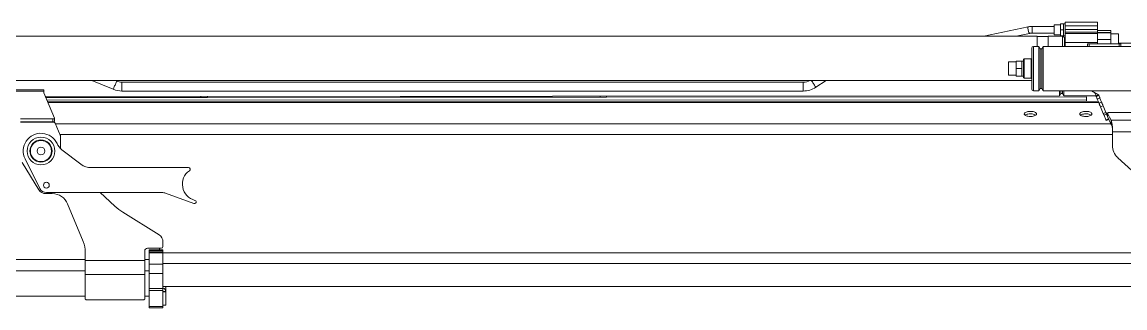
# Model space of a CAD drawing. Header units: millimetres. Extents: x 157 to 416, y 629 to 713.
# Drawn here: x 246.73 to 286.5, y 700.76 to 711.08 of the extents above; entities that cross this region are included whole.
import ezdxf

# ---------------------------------------------------------------- set-up
doc = ezdxf.new("R2010")
doc.units = ezdxf.units.MM

msp = doc.modelspace()

# ---------------------------------------------------------------- linework, layer by layer
at = {"color": 7, "linetype": 'Continuous', "lineweight": 15}
for p, q in [((283.01, 710.906), (281.41, 710.57)), ((283.952, 710.921), (283.152, 710.921)), ((284.172, 710.981), (283.952, 710.981)), ((284.292, 711.021), (284.172, 711.021)), ((284.172, 711.021), (284.172, 710.801)), ((284.292, 710.801), (284.172, 710.801)), ((284.172, 710.801), (284.172, 710.581)), ((284.352, 711.021), (284.292, 711.021)), ((284.292, 711.021), (284.292, 710.911)), ((284.292, 710.911), (284.292, 710.801)), ((284.292, 710.801), (284.292, 710.691)), ((285.512, 711.081), (284.352, 711.081)), ((284.352, 711.081), (284.352, 710.941)), ((284.352, 710.941), (285.512, 710.941)), ((284.352, 710.815), (284.352, 710.941)), ((284.352, 710.815), (285.512, 710.815)), ((284.352, 710.72), (284.352, 710.815)), ((285.512, 710.72), (284.352, 710.72)), ((284.352, 710.662), (284.352, 710.72)), ((285.512, 710.941), (285.512, 710.815)), ((285.512, 710.815), (285.512, 710.77)), ((285.992, 710.77), (285.512, 710.77)), ((285.512, 710.704), (285.512, 710.77)), ((285.992, 710.77), (285.992, 710.704)), ((283.332, 710.57), (243.818, 710.572)), ((282.578, 710.57), (283.059, 710.671)), ((283.152, 710.681), (283.952, 710.681)), ((283.732, 710.565), (283.332, 710.565)), ((284.25, 710.57), (283.732, 710.57)), ((283.952, 710.621), (284.172, 710.621)), ((284.292, 710.581), (284.172, 710.581)), ((284.322, 710.52), (284.25, 710.57)), ((284.292, 710.691), (284.292, 710.581)), ((284.292, 710.581), (284.352, 710.581)), ((284.352, 710.52), (284.322, 710.52)), ((285.512, 710.662), (284.352, 710.662)), ((284.352, 710.341), (285.512, 710.341)), ((285.992, 710.704), (285.512, 710.704)), ((285.512, 710.704), (285.512, 710.69)), ((285.992, 710.69), (285.512, 710.69)), ((285.992, 710.45), (285.512, 710.45)), ((285.512, 710.45), (285.512, 710.299)), ((285.992, 710.704), (285.992, 710.69)), ((286.272, 710.652), (285.992, 710.652)), ((285.992, 710.45), (285.992, 710.299)), ((283.396, 710.2), (283.202, 710.2)), ((283.442, 710.12), (283.396, 710.2)), ((283.502, 710.12), (283.442, 710.12)), ((283.548, 710.2), (283.502, 710.12)), ((324.062, 710.198), (283.548, 710.2)), ((285.152, 710.299), (285.152, 710.2)), ((285.152, 710.299), (285.212, 710.299)), ((285.212, 710.299), (286.292, 710.299)), ((322.414, 710.319), (286.272, 710.32)), ((286.292, 710.299), (286.352, 710.299)), ((286.352, 710.299), (286.352, 710.2)), ((282.582, 709.64), (282.302, 709.64)), ((282.782, 709.67), (282.582, 709.67)), ((282.582, 709.67), (282.582, 709.4)), ((282.842, 709.67), (282.782, 709.67)), ((282.782, 709.67), (282.782, 709.535)), ((282.782, 709.535), (282.782, 709.4)), ((282.862, 709.75), (282.842, 709.73)), ((283.126, 709.75), (282.862, 709.75)), ((282.302, 709.16), (282.582, 709.16)), ((282.782, 709.4), (282.582, 709.4)), ((282.582, 709.4), (282.582, 709.13)), ((282.782, 709.13), (282.582, 709.13)), ((282.782, 709.4), (282.782, 709.265)), ((282.782, 709.265), (282.782, 709.13)), ((282.782, 709.13), (282.842, 709.13)), ((243.818, 708.972), (283.142, 708.97)), ((249.252, 708.972), (250.019, 708.654)), ((250.142, 708.95), (250.089, 708.972)), ((274.904, 708.911), (250.333, 708.912)), ((275.355, 708.726), (275.726, 708.971)), ((282.842, 709.07), (282.862, 709.05)), ((282.862, 709.05), (283.126, 709.05)), ((247.512, 708.638), (246.312, 708.638)), ((247.512, 708.589), (246.312, 708.589)), ((247.512, 708.589), (247.512, 708.556)), ((247.899, 707.613), (247.518, 708.527)), ((247.572, 708.398), (284.146, 708.417)), ((253.172, 708.361), (247.588, 708.358)), ((250.333, 708.592), (274.904, 708.591)), ((253.412, 708.361), (253.172, 708.361)), ((260.372, 708.365), (253.412, 708.361)), ((260.612, 708.365), (260.372, 708.365)), ((267.572, 708.369), (260.612, 708.365)), ((267.812, 708.369), (267.572, 708.369)), ((285.112, 708.378), (267.812, 708.369)), ((283.202, 708.6), (283.396, 708.6)), ((283.396, 708.6), (283.442, 708.68)), ((283.442, 708.68), (283.502, 708.68)), ((283.502, 708.68), (283.548, 708.6)), ((283.548, 708.6), (319.272, 708.599)), ((284.146, 708.417), (284.192, 708.497)), ((284.192, 708.6), (284.192, 708.497)), ((284.192, 708.497), (284.252, 708.497)), ((284.252, 708.497), (284.298, 708.417)), ((284.298, 708.417), (285.457, 708.418)), ((285.308, 708.594), (285.012, 708.593)), ((285.297, 708.6), (285.529, 708.466)), ((285.415, 708.52), (285.46, 708.412)), ((285.56, 708.43), (285.468, 708.392)), ((285.599, 708.338), (285.506, 708.299)), ((285.554, 708.437), (285.558, 708.429)), ((285.599, 708.338), (285.66, 708.19)), ((247.646, 708.221), (285.539, 708.219)), ((285.112, 708.278), (285.112, 708.219)), ((285.506, 708.299), (285.568, 708.151)), ((285.66, 708.19), (285.568, 708.151)), ((285.713, 708.062), (285.62, 708.024)), ((285.62, 708.024), (285.722, 707.779)), ((285.713, 708.062), (285.814, 707.817)), ((247.84, 707.583), (246.672, 707.583)), ((247.84, 707.583), (247.84, 707.474)), ((247.9, 707.499), (247.9, 707.608)), ((285.814, 707.817), (285.722, 707.779)), ((285.84, 707.754), (285.748, 707.716)), ((285.748, 707.716), (285.815, 707.553)), ((285.908, 707.591), (285.815, 707.553)), ((285.828, 707.522), (285.92, 707.561)), ((285.84, 707.754), (285.908, 707.591)), ((285.863, 707.789), (285.875, 707.789)), ((285.875, 707.79), (285.875, 707.671)), ((285.876, 707.784), (286.002, 707.534)), ((285.917, 707.559), (286.002, 707.389)), ((287.1, 707.815), (285.935, 707.815)), ((247.84, 707.474), (246.672, 707.474)), ((247.872, 707.466), (246.672, 707.466)), ((247.795, 707.466), (247.791, 707.474)), ((248.107, 706.994), (247.927, 707.429)), ((287.433, 707.534), (286.002, 707.534)), ((286.002, 707.534), (286.002, 707.389)), ((286.047, 707.355), (286.052, 707.309)), ((248.112, 706.526), (248.112, 706.971)), ((286.052, 707.118), (286.052, 706.629)), ((287.598, 707.117), (286.052, 707.118)), ((248.17, 706.474), (248.853, 705.95)), ((247.33, 705.031), (246.73, 706.007)), ((247.37, 705.073), (246.839, 706.141)), ((286.246, 706.186), (288.041, 704.542)), ((249.219, 705.826), (252.732, 705.826)), ((247.819, 704.888), (247.586, 704.888)), ((251.77, 704.926), (247.607, 704.926)), ((250.075, 704.437), (249.541, 704.926)), ((252.93, 704.53), (251.907, 704.902)), ((248.373, 704.518), (248.935, 703.16)), ((250.369, 704.214), (251.67, 703.404)), ((249.012, 702.777), (249.012, 702.481)), ((251.152, 702.816), (251.152, 702.481)), ((251.752, 702.916), (251.252, 702.916)), ((251.812, 702.863), (251.312, 702.863)), ((251.312, 702.841), (251.312, 702.863)), ((251.312, 702.841), (251.812, 702.841)), ((251.312, 702.794), (251.312, 702.841)), ((251.312, 702.794), (251.812, 702.794)), ((251.312, 702.755), (251.312, 702.794)), ((251.692, 702.863), (251.692, 702.916)), ((251.812, 702.976), (251.812, 703.149)), ((251.812, 702.841), (251.812, 702.863)), ((251.812, 702.794), (251.812, 702.841)), ((249.012, 702.481), (251.152, 702.481)), ((251.312, 702.755), (251.812, 702.755)), ((251.312, 702.345), (251.312, 702.755)), ((251.812, 702.345), (251.812, 702.755)), ((249.012, 701.974), (251.152, 701.974)), ((249.012, 701.974), (249.012, 701.08)), ((251.152, 701.974), (251.152, 701.08)), ((251.312, 702.345), (251.812, 702.345)), ((251.312, 702.011), (251.812, 702.011)), ((251.312, 701.461), (251.312, 702.011)), ((251.812, 701.461), (251.812, 702.011)), ((249.012, 701.189), (241.512, 701.19)), ((251.312, 701.189), (251.152, 701.189)), ((251.312, 701.461), (251.812, 701.461)), ((251.312, 701.391), (251.812, 701.391)), ((251.312, 700.819), (251.312, 701.391)), ((289.912, 701.536), (251.812, 701.538)), ((251.812, 700.819), (251.812, 701.391)), ((251.912, 701.354), (251.812, 701.354)), ((251.912, 701.348), (251.812, 701.348)), ((251.912, 701.507), (251.912, 701.538)), ((251.912, 701.507), (251.912, 701.488)), ((251.912, 701.354), (251.912, 701.488)), ((251.912, 701.354), (251.912, 701.348)), ((251.912, 701.348), (251.912, 700.866)), ((249.072, 701.055), (251.092, 701.055)), ((251.312, 700.819), (251.812, 700.819)), ((251.912, 700.866), (251.812, 700.866)), ((251.812, 700.763), (251.812, 700.819)), ((251.312, 700.763), (251.812, 700.763))]:
    msp.add_line(p, q, dxfattribs=at)
at = {"color": 8, "linetype": 'Continuous', "lineweight": 15}
for p, q in [((283.152, 710.681), (283.152, 710.801)), ((285.212, 710.299), (285.212, 710.2)), ((286.292, 710.299), (286.292, 710.2)), ((250.333, 708.912), (250.333, 708.907)), ((274.904, 708.911), (274.904, 708.906)), ((285.012, 708.593), (285.012, 708.6)), ((285.427, 708.525), (285.415, 708.52)), ((285.548, 708.448), (285.46, 708.412)), ((285.112, 708.278), (247.63, 708.258)), ((247.662, 708.181), (285.556, 708.18)), ((285.876, 707.784), (285.876, 707.668)), ((247.936, 707.409), (285.993, 707.407)), ((286.047, 707.314), (286.047, 707.355)), ((248.093, 707.028), (286.052, 707.026)), ((249.012, 702.507), (223.905, 702.508)), ((251.312, 702.507), (251.152, 702.507)), ((289.912, 702.75), (251.812, 702.752)), ((289.912, 702.37), (251.812, 702.371)), ((249.012, 702.108), (241.512, 702.109)), ((251.312, 702.108), (251.152, 702.108)), ((251.912, 701.507), (251.91, 701.507))]:
    msp.add_line(p, q, dxfattribs=at)
at = {"color": 8, "linetype": 'Continuous', "lineweight": 15, "flags": 128}
for points in [[(283.012, 710.787), (283.006, 710.816), (283.003, 710.843), (283.001, 710.868), (283.002, 710.887), (283.004, 710.9), (283.009, 710.906), (283.01, 710.906)], [(283.059, 710.671), (283.057, 710.671), (283.05, 710.676), (283.043, 710.688), (283.034, 710.707), (283.026, 710.73), (283.018, 710.757), (283.012, 710.787)], [(283.152, 710.801), (283.152, 710.831), (283.152, 710.859), (283.152, 710.883), (283.152, 710.902), (283.152, 710.915), (283.152, 710.921), (283.152, 710.921)], [(283.202, 710.2), (283.202, 710.198), (283.202, 710.189), (283.202, 710.174), (283.202, 710.151), (283.202, 710.122), (283.202, 710.087), (283.202, 710.045), (283.202, 709.998), (283.202, 709.946), (283.202, 709.888), (283.202, 709.827), (283.202, 709.762), (283.202, 709.693), (283.202, 709.622), (283.202, 709.549), (283.202, 709.475), (283.202, 709.4)], [(283.126, 709.75), (283.126, 709.747), (283.126, 709.736), (283.126, 709.719), (283.126, 709.695), (283.126, 709.665), (283.126, 709.629), (283.126, 709.589), (283.126, 709.546), (283.126, 709.499), (283.126, 709.45), (283.126, 709.4)], [(283.126, 709.4), (283.126, 709.35), (283.126, 709.302), (283.126, 709.255), (283.126, 709.211), (283.126, 709.171), (283.126, 709.136), (283.126, 709.106), (283.126, 709.082), (283.126, 709.064), (283.126, 709.054), (283.126, 709.05)], [(283.202, 709.4), (283.202, 709.325), (283.202, 709.251), (283.202, 709.178), (283.202, 709.107), (283.202, 709.039), (283.202, 708.973), (283.202, 708.912), (283.202, 708.855), (283.202, 708.802), (283.202, 708.755), (283.202, 708.714), (283.202, 708.678), (283.202, 708.649), (283.202, 708.627), (283.202, 708.611), (283.202, 708.602), (283.202, 708.6)], [(250.14, 708.945), (250.135, 708.934), (250.128, 708.917), (250.119, 708.894), (250.107, 708.867), (250.095, 708.837), (250.082, 708.805), (250.069, 708.773), (250.056, 708.743), (250.045, 708.715), (250.035, 708.691), (250.027, 708.673), (250.022, 708.66), (250.02, 708.655), (250.019, 708.654)], [(250.142, 708.95), (250.142, 708.95), (250.14, 708.945)], [(250.333, 708.907), (250.333, 708.895), (250.333, 708.876), (250.333, 708.851), (250.333, 708.822), (250.333, 708.789), (250.333, 708.755), (250.333, 708.721), (250.333, 708.688), (250.333, 708.658), (250.333, 708.632), (250.333, 708.612), (250.333, 708.598), (250.333, 708.592), (250.333, 708.592)], [(274.904, 708.906), (274.904, 708.894), (274.904, 708.875), (274.904, 708.85), (274.904, 708.821), (274.904, 708.788), (274.904, 708.754), (274.904, 708.72), (274.904, 708.687), (274.904, 708.656), (274.904, 708.631), (274.904, 708.611), (274.904, 708.597), (274.904, 708.591), (274.904, 708.591)], [(275.194, 708.971), (275.199, 708.963), (275.212, 708.943), (275.229, 708.918), (275.247, 708.891), (275.265, 708.863), (275.284, 708.834), (275.303, 708.806), (275.319, 708.781), (275.333, 708.76), (275.344, 708.743), (275.352, 708.732), (275.355, 708.727), (275.355, 708.726)]]:
    msp.add_lwpolyline(points, dxfattribs=at)
at = {"color": 7, "linetype": 'Continuous', "lineweight": 15, "flags": 128}
for points in [[(283.952, 710.621), (283.952, 710.625), (283.952, 710.636), (283.952, 710.653), (283.952, 710.677), (283.952, 710.706), (283.952, 710.738), (283.952, 710.774), (283.952, 710.81), (283.952, 710.846), (283.952, 710.88), (283.952, 710.911), (283.952, 710.937), (283.952, 710.958), (283.952, 710.973), (283.952, 710.98), (283.952, 710.981)], [(285.512, 710.941), (285.512, 710.979), (285.512, 711.012), (285.512, 711.039), (285.512, 711.06), (285.512, 711.074), (285.512, 711.08), (285.512, 711.081)], [(283.332, 710.57), (283.332, 710.57), (283.332, 710.565), (283.332, 710.553), (283.332, 710.534), (283.332, 710.508), (283.332, 710.475), (283.332, 710.437), (283.332, 710.392), (283.332, 710.343), (283.332, 710.288), (283.332, 710.228), (283.332, 710.2)], [(283.732, 710.57), (283.732, 710.57), (283.732, 710.565), (283.732, 710.553), (283.732, 710.533), (283.732, 710.508), (283.732, 710.475), (283.732, 710.437), (283.732, 710.392), (283.732, 710.343), (283.732, 710.288), (283.732, 710.228), (283.732, 710.2)], [(284.25, 710.57), (284.25, 710.57), (284.25, 710.565), (284.25, 710.553), (284.25, 710.533), (284.25, 710.508), (284.25, 710.475), (284.25, 710.437), (284.25, 710.392), (284.25, 710.343), (284.25, 710.288), (284.25, 710.228), (284.25, 710.2)], [(284.322, 710.52), (284.322, 710.518), (284.322, 710.51), (284.322, 710.494), (284.322, 710.472), (284.322, 710.443), (284.322, 710.407), (284.322, 710.366), (284.322, 710.32), (284.322, 710.268), (284.322, 710.211), (284.322, 710.2)], [(284.352, 710.662), (284.352, 710.662), (284.352, 710.656), (284.352, 710.642), (284.352, 710.623), (284.352, 710.598), (284.352, 710.567), (284.352, 710.533), (284.352, 710.495), (284.352, 710.456), (284.352, 710.417), (284.352, 710.378), (284.352, 710.341)], [(284.352, 710.341), (284.352, 710.321), (284.352, 710.299), (284.352, 710.277), (284.352, 710.254), (284.352, 710.232), (284.352, 710.209), (284.352, 710.2)], [(285.512, 710.45), (285.512, 710.492), (285.512, 710.532), (285.512, 710.57), (285.512, 710.605), (285.512, 710.634), (285.512, 710.658), (285.512, 710.676), (285.512, 710.687), (285.512, 710.69)], [(285.992, 710.45), (285.992, 710.492), (285.992, 710.532), (285.992, 710.57), (285.992, 710.605), (285.992, 710.634), (285.992, 710.658), (285.992, 710.676), (285.992, 710.687), (285.992, 710.69)], [(286.272, 710.652), (286.272, 710.648), (286.272, 710.638), (286.272, 710.621), (286.272, 710.597), (286.272, 710.569), (286.272, 710.536), (286.272, 710.499), (286.272, 710.461), (286.272, 710.423), (286.272, 710.385), (286.272, 710.348), (286.272, 710.315), (286.272, 710.299)], [(283.142, 710.14), (283.142, 710.137), (283.142, 710.126), (283.142, 710.108), (283.142, 710.084), (283.142, 710.053), (283.142, 710.015), (283.142, 709.972), (283.142, 709.923), (283.142, 709.87), (283.142, 709.811), (283.142, 709.749), (283.142, 709.683), (283.142, 709.615), (283.142, 709.545), (283.142, 709.473), (283.142, 709.4)], [(283.396, 710.2), (283.396, 710.198), (283.396, 710.189), (283.396, 710.174), (283.396, 710.151), (283.396, 710.122), (283.396, 710.087), (283.396, 710.045), (283.396, 709.998), (283.396, 709.946), (283.396, 709.888), (283.396, 709.827), (283.396, 709.762), (283.396, 709.693), (283.396, 709.622), (283.396, 709.549), (283.396, 709.475), (283.396, 709.4)], [(283.442, 710.12), (283.442, 710.118), (283.442, 710.109), (283.442, 710.093), (283.442, 710.07), (283.442, 710.041), (283.442, 710.005), (283.442, 709.963), (283.442, 709.916), (283.442, 709.863), (283.442, 709.806), (283.442, 709.745), (283.442, 709.68), (283.442, 709.612), (283.442, 709.543), (283.442, 709.472), (283.442, 709.4)], [(283.502, 710.12), (283.502, 710.118), (283.502, 710.109), (283.502, 710.093), (283.502, 710.07), (283.502, 710.041), (283.502, 710.005), (283.502, 709.963), (283.502, 709.916), (283.502, 709.863), (283.502, 709.806), (283.502, 709.745), (283.502, 709.68), (283.502, 709.612), (283.502, 709.543), (283.502, 709.472), (283.502, 709.4)], [(283.502, 710.12), (283.502, 710.118), (283.502, 710.109), (283.502, 710.093), (283.502, 710.07), (283.502, 710.041), (283.502, 710.005), (283.502, 709.963), (283.502, 709.916), (283.502, 709.863), (283.502, 709.806), (283.502, 709.745), (283.502, 709.68), (283.502, 709.612), (283.502, 709.543), (283.502, 709.472), (283.502, 709.4)], [(283.548, 710.2), (283.548, 710.198), (283.548, 710.189), (283.548, 710.174), (283.548, 710.151), (283.548, 710.122), (283.548, 710.087), (283.548, 710.045), (283.548, 709.998), (283.548, 709.946), (283.548, 709.888), (283.548, 709.827), (283.548, 709.762), (283.548, 709.693), (283.548, 709.622), (283.548, 709.549), (283.548, 709.475), (283.548, 709.4)], [(282.302, 709.16), (282.302, 709.164), (282.302, 709.175), (282.302, 709.192), (282.302, 709.216), (282.302, 709.246), (282.302, 709.28), (282.302, 709.318), (282.302, 709.359), (282.302, 709.4), (282.302, 709.442), (282.302, 709.482), (282.302, 709.52), (282.302, 709.554), (282.302, 709.584), (282.302, 709.608), (282.302, 709.626), (282.302, 709.637), (282.302, 709.64)], [(282.842, 709.73), (282.842, 709.728), (282.842, 709.719), (282.842, 709.704), (282.842, 709.682), (282.842, 709.654), (282.842, 709.62), (282.842, 709.582), (282.842, 709.54), (282.842, 709.495), (282.842, 709.448), (282.842, 709.4)], [(282.862, 709.75), (282.862, 709.747), (282.862, 709.736), (282.862, 709.719), (282.862, 709.695), (282.862, 709.665), (282.862, 709.629), (282.862, 709.589), (282.862, 709.546), (282.862, 709.499), (282.862, 709.45), (282.862, 709.4)], [(282.842, 709.4), (282.842, 709.352), (282.842, 709.305), (282.842, 709.26), (282.842, 709.218), (282.842, 709.18), (282.842, 709.147), (282.842, 709.119), (282.842, 709.096), (282.842, 709.081), (282.842, 709.072), (282.842, 709.07)], [(282.862, 709.4), (282.862, 709.35), (282.862, 709.302), (282.862, 709.255), (282.862, 709.211), (282.862, 709.171), (282.862, 709.136), (282.862, 709.106), (282.862, 709.082), (282.862, 709.064), (282.862, 709.054), (282.862, 709.05)], [(283.142, 709.4), (283.142, 709.328), (283.142, 709.256), (283.142, 709.185), (283.142, 709.117), (283.142, 709.051), (283.142, 708.989), (283.142, 708.931), (283.142, 708.877), (283.142, 708.828), (283.142, 708.785), (283.142, 708.748), (283.142, 708.717), (283.142, 708.692), (283.142, 708.674), (283.142, 708.664), (283.142, 708.66)], [(283.396, 709.4), (283.396, 709.325), (283.396, 709.251), (283.396, 709.178), (283.396, 709.107), (283.396, 709.039), (283.396, 708.973), (283.396, 708.912), (283.396, 708.855), (283.396, 708.802), (283.396, 708.755), (283.396, 708.714), (283.396, 708.678), (283.396, 708.649), (283.396, 708.627), (283.396, 708.611), (283.396, 708.602), (283.396, 708.6)], [(283.442, 709.4), (283.442, 709.328), (283.442, 709.258), (283.442, 709.188), (283.442, 709.12), (283.442, 709.056), (283.442, 708.995), (283.442, 708.937), (283.442, 708.885), (283.442, 708.837), (283.442, 708.795), (283.442, 708.759), (283.442, 708.73), (283.442, 708.707), (283.442, 708.691), (283.442, 708.682), (283.442, 708.68)], [(283.502, 709.4), (283.502, 709.328), (283.502, 709.258), (283.502, 709.188), (283.502, 709.12), (283.502, 709.056), (283.502, 708.995), (283.502, 708.937), (283.502, 708.885), (283.502, 708.837), (283.502, 708.795), (283.502, 708.759), (283.502, 708.73), (283.502, 708.707), (283.502, 708.691), (283.502, 708.682), (283.502, 708.68)], [(283.502, 709.4), (283.502, 709.328), (283.502, 709.258), (283.502, 709.188), (283.502, 709.12), (283.502, 709.056), (283.502, 708.995), (283.502, 708.937), (283.502, 708.885), (283.502, 708.837), (283.502, 708.795), (283.502, 708.759), (283.502, 708.73), (283.502, 708.707), (283.502, 708.691), (283.502, 708.682), (283.502, 708.68)], [(283.548, 709.4), (283.548, 709.325), (283.548, 709.251), (283.548, 709.178), (283.548, 709.107), (283.548, 709.039), (283.548, 708.973), (283.548, 708.912), (283.548, 708.855), (283.548, 708.802), (283.548, 708.755), (283.548, 708.714), (283.548, 708.678), (283.548, 708.649), (283.548, 708.627), (283.548, 708.611), (283.548, 708.602), (283.548, 708.6)], [(247.512, 708.638), (247.512, 708.635), (247.512, 708.626), (247.512, 708.611), (247.512, 708.589)], [(253.172, 708.401), (253.172, 708.401), (253.172, 708.393), (253.172, 708.384), (253.172, 708.375), (253.172, 708.368), (253.172, 708.363), (253.172, 708.361)], [(253.412, 708.401), (253.412, 708.401), (253.412, 708.393), (253.412, 708.384), (253.412, 708.375), (253.412, 708.368), (253.412, 708.363), (253.412, 708.361)], [(260.372, 708.405), (260.372, 708.405), (260.372, 708.397), (260.372, 708.387), (260.372, 708.379), (260.372, 708.371), (260.372, 708.367), (260.372, 708.365)], [(260.612, 708.405), (260.612, 708.405), (260.612, 708.397), (260.612, 708.388), (260.612, 708.379), (260.612, 708.371), (260.612, 708.367), (260.612, 708.365)], [(267.812, 708.409), (267.812, 708.409), (267.812, 708.401), (267.812, 708.391), (267.812, 708.383), (267.812, 708.375), (267.812, 708.37), (267.812, 708.369)], [(284.146, 708.417), (284.146, 708.418), (284.146, 708.423), (284.146, 708.435), (284.146, 708.454), (284.146, 708.48), (284.146, 708.512), (284.146, 708.551), (284.146, 708.595), (284.146, 708.6)], [(284.192, 708.497), (284.192, 708.498), (284.192, 708.503), (284.192, 708.515), (284.192, 708.535), (284.192, 708.561), (284.192, 708.594), (284.192, 708.6)], [(284.252, 708.497), (284.252, 708.499), (284.252, 708.508), (284.252, 708.524), (284.252, 708.547), (284.252, 708.577), (284.252, 708.6)], [(284.298, 708.417), (284.298, 708.419), (284.298, 708.428), (284.298, 708.444), (284.298, 708.466), (284.298, 708.496), (284.298, 708.531), (284.298, 708.572), (284.298, 708.6)], [(285.112, 708.278), (285.112, 708.297), (285.112, 708.316), (285.112, 708.333), (285.112, 708.349), (285.112, 708.361), (285.112, 708.37), (285.112, 708.376), (285.112, 708.378)], [(285.468, 708.392), (285.469, 708.39), (285.471, 708.385), (285.474, 708.376), (285.479, 708.365), (285.485, 708.351), (285.492, 708.335), (285.499, 708.317), (285.506, 708.299)], [(285.56, 708.43), (285.561, 708.428), (285.563, 708.423), (285.567, 708.414), (285.572, 708.403), (285.577, 708.389), (285.584, 708.373), (285.591, 708.356), (285.599, 708.338)], [(285.568, 708.151), (285.575, 708.134), (285.582, 708.116), (285.589, 708.099), (285.596, 708.083), (285.602, 708.067), (285.609, 708.052), (285.615, 708.037), (285.62, 708.024)], [(285.66, 708.19), (285.667, 708.172), (285.674, 708.155), (285.681, 708.138), (285.688, 708.121), (285.695, 708.105), (285.701, 708.09), (285.707, 708.076), (285.713, 708.062)], [(247.84, 707.583), (247.853, 707.583), (247.866, 707.585), (247.877, 707.588), (247.886, 707.592), (247.894, 707.597), (247.898, 707.602), (247.9, 707.607), (247.899, 707.613)], [(283.312, 707.765), (283.308, 707.749), (283.298, 707.733), (283.281, 707.718), (283.257, 707.704), (283.229, 707.693), (283.196, 707.684), (283.16, 707.677), (283.121, 707.673), (283.082, 707.673), (283.043, 707.675), (283.005, 707.68), (282.971, 707.688), (282.94, 707.698), (282.914, 707.711), (282.894, 707.725), (282.88, 707.741), (282.873, 707.757), (282.873, 707.774), (282.88, 707.79), (282.894, 707.806), (282.914, 707.82), (282.94, 707.833), (282.971, 707.843), (283.005, 707.851), (283.043, 707.856), (283.082, 707.858), (283.121, 707.858), (283.16, 707.854), (283.196, 707.847), (283.229, 707.838), (283.257, 707.827), (283.281, 707.813), (283.298, 707.798), (283.308, 707.782), (283.312, 707.765)], [(282.9, 707.72), (282.914, 707.729), (282.94, 707.742), (282.971, 707.752), (283.005, 707.76), (283.043, 707.765), (283.082, 707.768), (283.121, 707.767), (283.16, 707.763), (283.196, 707.757), (283.229, 707.747), (283.257, 707.736), (283.281, 707.722), (283.284, 707.72)], [(285.312, 707.765), (285.308, 707.749), (285.298, 707.733), (285.281, 707.718), (285.257, 707.704), (285.229, 707.693), (285.196, 707.683), (285.16, 707.677), (285.121, 707.673), (285.082, 707.672), (285.043, 707.675), (285.005, 707.68), (284.971, 707.688), (284.94, 707.698), (284.914, 707.711), (284.894, 707.725), (284.88, 707.741), (284.873, 707.757), (284.873, 707.774), (284.88, 707.79), (284.894, 707.806), (284.914, 707.82), (284.94, 707.833), (284.971, 707.843), (285.005, 707.851), (285.043, 707.856), (285.082, 707.858), (285.121, 707.857), (285.16, 707.854), (285.196, 707.847), (285.229, 707.838), (285.257, 707.826), (285.281, 707.813), (285.298, 707.798), (285.308, 707.782), (285.312, 707.765)], [(284.9, 707.72), (284.914, 707.729), (284.94, 707.742), (284.971, 707.752), (285.005, 707.76), (285.043, 707.765), (285.082, 707.768), (285.121, 707.767), (285.16, 707.763), (285.196, 707.757), (285.229, 707.747), (285.257, 707.736), (285.281, 707.722), (285.284, 707.72)], [(285.722, 707.779), (285.724, 707.773), (285.727, 707.765), (285.731, 707.757), (285.734, 707.749), (285.738, 707.741), (285.741, 707.732), (285.745, 707.724), (285.748, 707.716)], [(285.814, 707.817), (285.817, 707.811), (285.82, 707.803), (285.823, 707.796), (285.827, 707.787), (285.83, 707.779), (285.834, 707.77), (285.837, 707.762), (285.84, 707.754)], [(285.815, 707.553), (285.819, 707.544), (285.822, 707.536), (285.825, 707.53), (285.827, 707.525), (285.828, 707.523), (285.828, 707.522)], [(285.935, 707.815), (285.922, 707.814), (285.909, 707.813), (285.898, 707.81), (285.888, 707.806), (285.881, 707.801), (285.876, 707.796), (285.875, 707.79), (285.876, 707.784)], [(285.908, 707.591), (285.912, 707.582), (285.915, 707.574), (285.917, 707.568), (285.919, 707.563), (285.92, 707.561), (285.92, 707.561)], [(247.84, 707.474), (247.853, 707.475), (247.866, 707.477), (247.877, 707.479), (247.886, 707.483), (247.894, 707.488), (247.898, 707.493), (247.9, 707.498), (247.9, 707.499)], [(286.052, 707.309), (286.052, 707.286), (286.052, 707.263), (286.052, 707.239), (286.052, 707.215), (286.052, 707.191), (286.052, 707.167), (286.052, 707.142), (286.052, 707.118)], [(251.812, 702.755), (251.812, 702.76), (251.812, 702.765), (251.812, 702.771), (251.812, 702.776), (251.812, 702.78), (251.812, 702.785), (251.812, 702.789), (251.812, 702.794)], [(249.012, 702.481), (249.012, 702.418), (249.012, 702.356), (249.012, 702.295), (249.012, 702.236), (249.012, 702.181), (249.012, 702.129), (249.012, 702.082), (249.012, 702.04), (249.012, 702.004), (249.012, 701.974)], [(251.152, 702.481), (251.152, 702.418), (251.152, 702.355), (251.152, 702.294), (251.152, 702.236), (251.152, 702.181), (251.152, 702.129), (251.152, 702.082), (251.152, 702.04), (251.152, 702.004), (251.152, 701.974)], [(251.312, 702.011), (251.312, 702.049), (251.312, 702.088), (251.312, 702.129), (251.312, 702.171), (251.312, 702.213), (251.312, 702.257), (251.312, 702.301), (251.312, 702.345)], [(251.812, 702.011), (251.812, 702.049), (251.812, 702.088), (251.812, 702.129), (251.812, 702.171), (251.812, 702.213), (251.812, 702.257), (251.812, 702.301), (251.812, 702.345)], [(251.312, 701.391), (251.312, 701.397), (251.312, 701.404), (251.312, 701.412), (251.312, 701.42), (251.312, 701.43), (251.312, 701.44), (251.312, 701.45), (251.312, 701.461)], [(251.812, 701.391), (251.812, 701.397), (251.812, 701.404), (251.812, 701.412), (251.812, 701.42), (251.812, 701.43), (251.812, 701.44), (251.812, 701.45), (251.812, 701.461)], [(251.902, 701.538), (251.908, 701.516), (251.912, 701.488)], [(249.072, 701.055), (249.06, 701.055), (249.049, 701.057), (249.038, 701.059), (249.029, 701.062), (249.022, 701.066), (249.016, 701.071), (249.013, 701.075), (249.012, 701.08)], [(251.152, 701.08), (251.15, 701.075), (251.147, 701.071), (251.141, 701.066), (251.134, 701.062), (251.125, 701.059), (251.114, 701.057), (251.103, 701.055), (251.092, 701.055)], [(251.312, 700.763), (251.312, 700.764), (251.312, 700.766), (251.312, 700.771), (251.312, 700.777), (251.312, 700.785), (251.312, 700.795), (251.312, 700.806), (251.312, 700.819)]]:
    msp.add_lwpolyline(points, dxfattribs=at)
at = {"color": 7, "linetype": 'Continuous', "lineweight": 15}
for centre, radius in [((247.412, 706.426), 0.5), ((247.412, 706.426), 0.4), ((247.412, 706.426), 0.38), ((247.412, 706.426), 0.14), ((247.607, 705.192), 0.105)]:
    msp.add_circle(centre, radius, dxfattribs=at)
for centre, radius, start, end in [((283.202, 710.14), 0.06, 89.9976, 179.9976), ((283.126, 709.766), 0.016, 269.9976, 359.9976), ((250.333, 709.412), 0.5, 247.508, 269.9976), ((274.904, 709.411), 0.5, 269.9976, 298.3667), ((283.126, 709.034), 0.016, 359.9976, 89.9976), ((247.588, 708.557), 0.076, 180.3175, 203.0637), ((250.333, 709.412), 0.82, 247.508, 269.9976), ((237.25, 708.374), 30.323, 359.9895, 0.0651), ((274.904, 709.411), 0.82, 269.9976, 303.4224), ((283.202, 708.66), 0.06, 179.9976, 269.9976), ((283.484, 707.73), 2.086, 22.2555, 22.7218), ((284.291, 707.916), 1.27, 21.9966, 22.9623), ((285.499, 708.414), 0.06, 22.4976, 59.9976), ((285.863, 707.849), 0.06, 220.393, 269.9976), ((247.872, 707.406), 0.06, 22.4976, 89.9976), ((247.412, 706.426), 0.64, 25.0083, 206.4365), ((248.052, 706.971), 0.06, 359.9976, 22.4976), ((248.535, 706.95), 0.6, 205.0083, 232.4976), ((286.652, 706.629), 0.6, 179.9976, 227.4976), ((249.219, 706.426), 0.6, 232.4976, 269.9976), ((253.112, 705.226), 0.6, 125.0944, 255.8565), ((252.732, 705.766), 0.06, 305.0944, 89.9976), ((247.586, 705.188), 0.3, 211.5758, 269.9976), ((247.607, 705.192), 0.265, 206.4365, 269.9976), ((247.819, 704.288), 0.6, 22.4976, 89.9976), ((251.77, 704.526), 0.4, 69.9976, 89.9976), ((251.426, 705.912), 2, 227.4976, 238.103), ((252.95, 704.586), 0.06, 249.9976, 75.8565), ((251.512, 703.149), 0.3, 359.9976, 58.103), ((248.012, 702.777), 1, 359.9976, 22.4976), ((251.252, 702.816), 0.1, 89.9976, 179.9976), ((251.752, 702.976), 0.06, 269.9976, 359.9976), ((251.766, 701.35), 0.146, 1.6271, 71.6594)]:
    msp.add_arc(centre, radius, start, end, dxfattribs=at)
for points, knots in [([(283.152, 710.921), (283.141, 710.921), (283.11, 710.92), (283.063, 710.916), (283.027, 710.909), (283.01, 710.906)], [0, 0, 0, 0, 0.227994, 0.639587, 1, 1, 1, 1]), ([(283.059, 710.671), (283.066, 710.673), (283.087, 710.677), (283.118, 710.68), (283.142, 710.681), (283.152, 710.681)], [0, 0, 0, 0, 0.22787, 0.686424, 1, 1, 1, 1]), ([(285.012, 708.593), (285.011, 708.593), (285.008, 708.594), (285.003, 708.595), (284.999, 708.597), (284.997, 708.599), (284.996, 708.6)], [0, 0, 0, 0, 0.193969, 0.456488, 0.74162, 1, 1, 1, 1]), ([(286.002, 707.534), (286.006, 707.524), (286.013, 707.503), (286.025, 707.461), (286.036, 707.412), (286.044, 707.374), (286.047, 707.355)], [0, 0, 0, 0, 0.25, 0.500001, 0.75, 1, 1, 1, 1]), ([(286.002, 707.389), (286.009, 707.375), (286.025, 707.346), (286.04, 707.297), (286.047, 707.273)], [0, 0, 0, 0, 0.500018, 1, 1, 1, 1])]:
    msp.add_open_spline(points, degree=3, knots=knots, dxfattribs=at)

doc.saveas('drawing.dxf')
